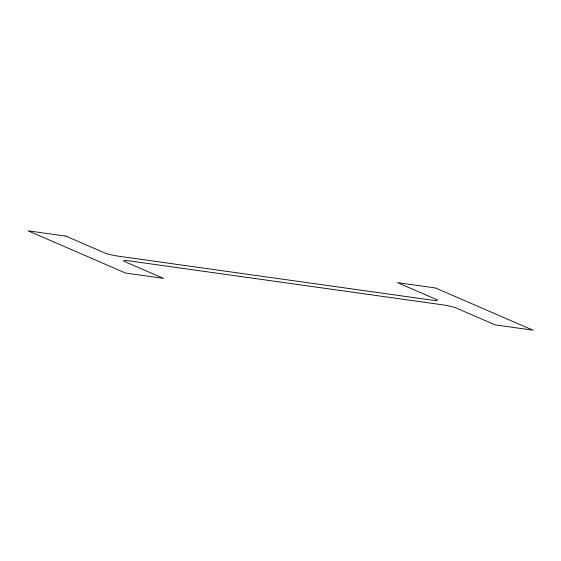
<?xml version="1.0" encoding="UTF-8"?>
<svg xmlns="http://www.w3.org/2000/svg" width="561" height="561" viewBox="0 0 561 561"><rect width="100%" height="100%" fill="white"/><g stroke="black" fill="none" stroke-linecap="round" stroke-linejoin="round"><path stroke-width="0.84" d="M65.903 236.132L28.05 230.823L125.573 273.039L163.426 278.347L124.801 261.629A10.379 1.192 11.6 0 1 129.135 260.865L442.755 304.854A10.379 1.192 11.6 0 1 456.472 308.15L495.097 324.868L532.95 330.177L435.427 287.961L397.574 282.653L436.199 299.371A10.379 1.192 11.6 0 1 431.865 300.135L118.245 256.146A10.379 1.192 11.6 0 1 104.528 252.85L65.903 236.132"/></g></svg>
